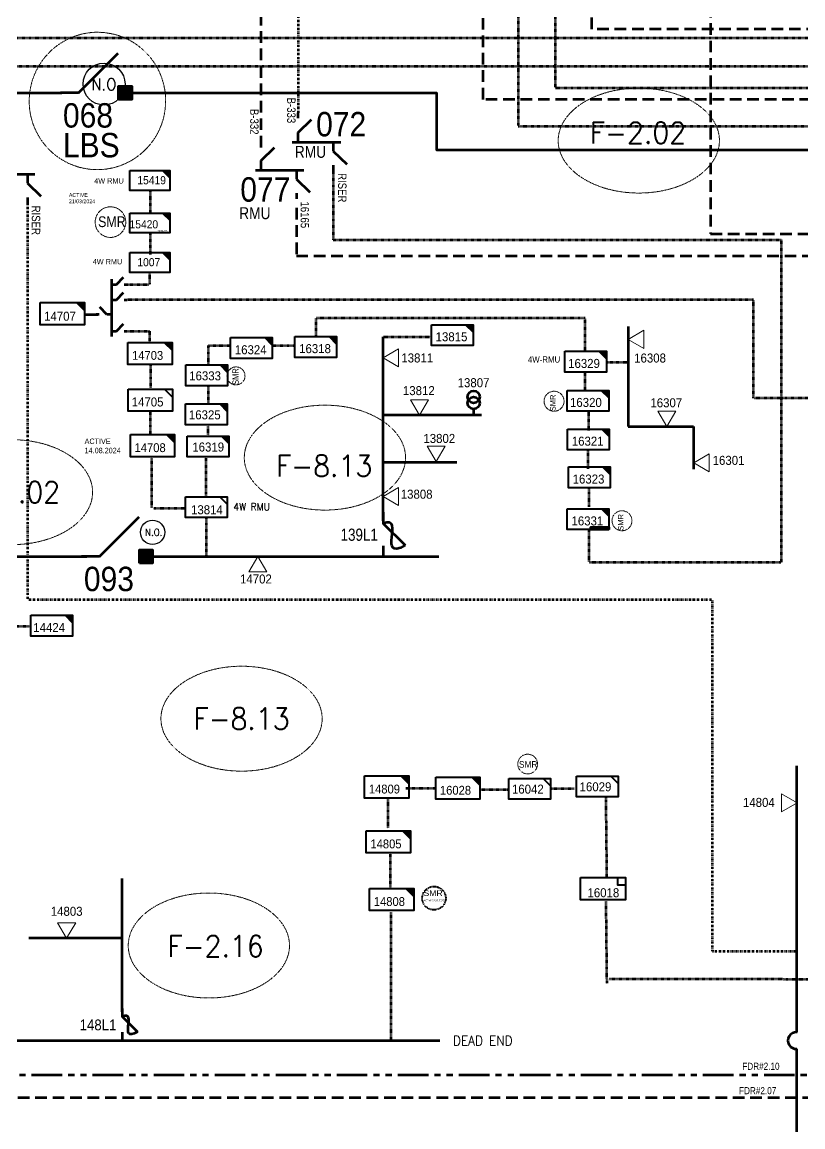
# Model space of a CAD drawing. Header units: metres. Extents: x 65984 to 144644, y -19036 to 23726.
# Drawn here: x 117259.3 to 117579.1, y 21508 to 21960.8 of the extents above; entities that cross this region are included whole.
import ezdxf
from ezdxf.enums import TextEntityAlignment as Align

# ---------------------------------------------------------------- set-up
doc = ezdxf.new("R2010")
doc.units = ezdxf.units.M
doc.header["$MEASUREMENT"] = 0
for name, pattern in [('( Phantom )', [2.5, 1.25, -0.25, 0.25, -0.25, 0.25, -0.25]), ('DGN Style 2', [0.023128, 0, -0.023128]), ('DGN Style 3', [0.013877, 0, -0.013877]), ('DGN Style 4', [1.6, 0.8, -0.4, 0, -0.4]), ('HIDDEN2', [2381.25, 1587.5, -793.75])]:
    doc.linetypes.add(name, pattern=pattern)
doc.layers.get('0').update_dxf_attribs({"color": 95, "lineweight": 40})
for name, color, linetype, lineweight in [('ABS', 7, 'Continuous', 40), ('ABS NUMBER', 112, 'Continuous', 30), ('CONTRACTOR NAME', 95, 'Continuous', 40), ('d_eos', 111, 'Continuous', 40), ('d_eos no', 121, 'Continuous', 40), ('d_fco', 5, 'Continuous', 40), ('d_fco text', 95, 'Continuous', 40), ('d_oh branch', 94, 'Continuous', 40), ('d_switch', 95, 'Continuous', 40), ('d_tf', 1, 'Continuous', 40), ('d_tf no', 6, 'Continuous', 40), ('d_tf_200', 1, 'Continuous', 40), ('d_ug cable', 95, 'Continuous', 40), ('d_ug main line', 95, 'Continuous', 40), ('d_unit sub', 7, 'Continuous', 40), ('fedr no', 95, 'Continuous', 40), ('Level 37', 7, 'Continuous', 0), ('O H MAIN FEEDER', 4, 'Continuous', 100), ('SW N O', 114, 'Continuous', 30)]:
    doc.layers.add(name, color=color, linetype=linetype, lineweight=lineweight)
doc.styles.add('NASKHF', font='naskhf.shx', dxfattribs={"height": 8})
doc.styles.get("Standard").update_dxf_attribs({"font": 'txt.shx'})
doc.styles.add('Style-Arial', font='arial.ttf')
doc.styles.add('Style-ENGINEERING', font='ENGINEERING.shx')
doc.styles.add('Style-msdefault', font='msdefault.shx')
doc.styles.add('Style-STANDARD', font='STANDARD.shx')

# ---------------------------------------------------------------- blocks, each defined once
blk = doc.blocks.new('TF3')
at = {"color": 0, "linetype": 'ByBlock', "lineweight": -2}
for p, q in [((11.3, 9), (18.3, 9)), ((18.3, 9), (18.3, 2))]:
    blk.add_line(p, q, dxfattribs=at)
at = {"color": 0, "linetype": 'ByBlock', "lineweight": -2, "flags": 128}
blk.add_lwpolyline([(18.3, 2), (11.3, 2), (11.3, 9)], dxfattribs=at)
at = {"color": 0, "linetype": 'ByBlock', "lineweight": -2}
blk.add_3dface([(-21.7, 9), (18.3, 9), (18.3, -11), (-21.7, -11)], dxfattribs=at)
blk = doc.blocks.new('ABS2_1_1')
at = {"color": 0, "linetype": 'ByBlock', "lineweight": -2, "ltscale": 500}
for q in [(-29900, 43500), (0, 0)]:
    blk.add_line((0, 13600), q, dxfattribs=at)
at = {"color": 0, "linetype": 'ByBlock', "lineweight": -2, "ltscale": 500, "flags": 128}
for points in [[(5000, 43600), (-5000, 43600), (-5000, 53600), (5000, 53600)], [(3791, 49653), (3791, 49653), (3791, 49653)]]:
    blk.add_lwpolyline(points, close=True, dxfattribs=at)
at = {"color": 0, "linetype": 'ByBlock', "lineweight": -2, "ltscale": 500}
for points in [[(5000, 43600), (-5000, 43600), (5000, 53600), (-5000, 53600)], [(3791, 49653), (3791, 49653), (3791, 49653)]]:
    blk.add_solid(points, dxfattribs=at)
blk = doc.blocks.new('TF_8')
at = {"color": 0, "linetype": 'ByBlock', "lineweight": -2}
blk.add_line((6.3, 4.95), (9.9, 1.35), dxfattribs=at)
blk.add_3dface([(-10.1, 4.95), (9.9, 4.95), (9.9, -5.05), (-10.1, -5.05)], dxfattribs=at)
blk = doc.blocks.new('TFU_4')
at = {"layer": 'd_tf_200', "color": 140, "linetype": 'Continuous', "lineweight": 53}
blk.add_line((0, 10), (0, 0), dxfattribs=at)
for centre in [(0, 30), (0, 20)]:
    blk.add_circle(centre, 10, dxfattribs=at)
blk = doc.blocks.new('exist.us-1000kva')
at = {"color": 0, "linetype": 'ByBlock', "lineweight": -2, "flags": 128}
blk.add_lwpolyline([(39.99, 12.92), (32.8, 20), (40, 20)], close=True, dxfattribs=at)
at = {"color": 0, "linetype": 'ByBlock', "lineweight": -2, "extrusion": (0, 0, -1)}
blk.add_solid([(-39.99, 12.92), (-32.8, 20), (-40, 20)], dxfattribs=at)
at = {"color": 0, "linetype": 'ByBlock', "lineweight": -2, "xscale": 2, "yscale": 2}
blk.add_blockref('TF_8', (20.2, 10.1), dxfattribs=at)
blk = doc.blocks.new('FUSE01')
at = {"color": 0, "linetype": 'ByBlock', "lineweight": -2}
blk.add_line((0, -17.15), (0, -22.55), dxfattribs=at)
at = {"color": 0, "linetype": 'ByBlock', "lineweight": -2, "flags": 128}
blk.add_lwpolyline([(0, 0.05), (0, -5.75), (-11.2, -16.95)], dxfattribs=at)
at = {"color": 0, "linetype": 'ByBlock', "lineweight": -2}
blk.add_open_spline([(-11.2, -16.95), (3.4, -25.35), (-11.6, -1.35), (0, -5.75)], degree=3, dxfattribs=at)
blk = doc.blocks.new('*U794')
at = {"layer": 'd_fco', "color": 234, "linetype": 'Continuous', "lineweight": 100}
blk.add_line((-4.6, 4.21), (-10.13, 4.21), dxfattribs=at)
at = {"layer": 'd_fco', "color": 234, "linetype": 'Continuous', "lineweight": 100, "flags": 128}
blk.add_lwpolyline([(13.02, 4.21), (7.07, 4.21), (-4.4, -7.26)], dxfattribs=at)
at = {"layer": 'd_fco', "color": 234, "linetype": 'Continuous', "lineweight": 100}
blk.add_open_spline([(-4.4, -7.26), (-13, 7.69), (11.58, -7.67), (7.07, 4.21)], degree=3, dxfattribs=at)
blk = doc.blocks.new('*U892')
at = {"layer": 'SW N O', "color": 3}
blk.add_circle((0, 0.01), 16.84, dxfattribs=at)
at = {"layer": 'SW N O', "color": 3, "style": 'Style-STANDARD'}
blk.add_text('N.O.', height=9.6, dxfattribs=at).set_placement((1.68, -0.17), align=Align.MIDDLE_CENTER)
blk = doc.blocks.new('TRA1_242')
at = {"layer": 'd_tf', "color": 1, "linetype": 'Continuous', "lineweight": 0, "ltscale": 0.000283381, "flags": 128}
blk.add_lwpolyline([(10, -17), (0, 0), (-10, -17)], close=True, dxfattribs=at)
blk = doc.blocks.new('TRA1_241')
at = {"layer": 'd_tf', "color": 1, "linetype": 'Continuous', "lineweight": 0, "ltscale": 0.000283381, "xscale": 1.000046566207834, "yscale": 1.000046566207834, "zscale": 1.000046566207834, "rotation": 180}
blk.add_blockref('TRA1_242', (0, 0), dxfattribs=at)
blk = doc.blocks.new('TRA1_356')
at = {"layer": 'd_tf', "color": 140, "linetype": 'Continuous', "lineweight": 0, "ltscale": 0.000283496, "flags": 128}
blk.add_lwpolyline([(10, -17), (0, 0), (-10, -17)], close=True, dxfattribs=at)
blk = doc.blocks.new('TRA1_355')
at = {"layer": 'd_tf', "color": 140, "linetype": 'Continuous', "lineweight": 0, "ltscale": 0.000283496, "xscale": 1.000046566207833, "yscale": 1.000046566207833, "zscale": 1.000046566207833, "rotation": 180}
blk.add_blockref('TRA1_356', (0, 0), dxfattribs=at)
blk = doc.blocks.new('TRA1_238')
at = {"layer": 'd_tf', "color": 140, "linetype": 'Continuous', "lineweight": 0, "ltscale": 0.000283381, "flags": 128}
blk.add_lwpolyline([(10, -17), (0, 0), (-10, -17)], close=True, dxfattribs=at)
blk = doc.blocks.new('TRA1_237')
at = {"layer": 'd_tf', "color": 140, "linetype": 'Continuous', "lineweight": 0, "ltscale": 0.000283381, "xscale": 1.000046566207834, "yscale": 1.000046566207834, "zscale": 1.000046566207834, "rotation": 180}
blk.add_blockref('TRA1_238', (0, 0), dxfattribs=at)
blk = doc.blocks.new('TRA1_366')
at = {"layer": 'd_tf', "color": 234, "linetype": 'Continuous', "lineweight": 0, "ltscale": 0.00025881, "flags": 128}
blk.add_lwpolyline([(10.1, -17), (0.1, 0), (-9.9, -17)], close=True, dxfattribs=at)
blk = doc.blocks.new('TRA1_365')
at = {"layer": 'd_tf', "color": 234, "linetype": 'Continuous', "lineweight": 0, "ltscale": 0.00025881, "xscale": 1.000046566207833, "yscale": 1.000046566207833, "zscale": 1.000046566207833, "rotation": 180}
blk.add_blockref('TRA1_366', (0, 0), dxfattribs=at)
blk = doc.blocks.new('TRA1_5')
at = {"layer": 'd_tf', "color": 140, "linetype": 'Continuous', "lineweight": 0, "ltscale": 0.000215867, "flags": 128}
blk.add_lwpolyline([(10.1, -17), (0.1, 0), (-9.9, -17)], close=True, dxfattribs=at)
blk = doc.blocks.new('TRA1_4')
at = {"layer": 'd_tf', "color": 140, "linetype": 'Continuous', "lineweight": 0, "ltscale": 0.000215867, "xscale": 1.000046566207833, "yscale": 1.000046566207833, "zscale": 1.000046566207833, "rotation": 180}
blk.add_blockref('TRA1_5', (0, 0), dxfattribs=at)
blk = doc.blocks.new('*U3426')
at = {"layer": 'd_unit sub', "color": 234, "linetype": 'Continuous', "lineweight": 40, "flags": 128}
blk.add_lwpolyline([(8.54, 4.27), (8.54, 1.2), (5.47, 4.27)], close=True, dxfattribs=at)
at = {"layer": 'd_unit sub', "color": 234, "linetype": 'Continuous', "lineweight": 40, "xscale": 0.8535245333131425, "yscale": 0.8535245333131425, "zscale": 0.4267622666565712, "rotation": 359.9999999999999}
blk.add_blockref('TF_8', (0.09, 0.05), dxfattribs=at)
blk = doc.blocks.new('*U3427')
at = {"layer": 'd_tf no', "color": 2, "linetype": 'Continuous', "lineweight": 40, "flags": 128}
blk.add_lwpolyline([(8.54, 4.27), (8.54, 1.2), (5.47, 4.27)], close=True, dxfattribs=at)
at = {"layer": 'd_tf no', "color": 2, "linetype": 'Continuous', "lineweight": 40, "xscale": 0.8535245333131425, "yscale": 0.8535245333131425, "zscale": 0.4267622666565712, "rotation": 359.9999999999999}
blk.add_blockref('TF_8', (0.09, 0.05), dxfattribs=at)
blk = doc.blocks.new('*U3832')
at = {"color": 2, "linetype": 'DGN Style 3'}
blk.add_circle((0, 0), 40.1, dxfattribs=at)
at = {"color": 1, "style": 'Style-ENGINEERING', "width": 1.09375}
blk.add_text('SMR', height=20.04, dxfattribs=at).set_placement((29.5, 7.3), align=Align.RIGHT)
at = {"color": 7, "true_color": 0xffffff, "insert": (-35.1, -5.1), "char_height": 5.833, "width": 324.554, "attachment_point": 1}
blk.add_mtext('\\fCalibri|b0|i0|c178178|p39;ACTIVE 27.09.2023\\P', dxfattribs=at)

msp = doc.modelspace()

# ---------------------------------------------------------------- linework, layer by layer
at = {"layer": 'CONTRACTOR NAME', "color": 140, "lineweight": 211, "ltscale": 0.498271, "flags": 128}
for points in [[(117497.63, 21752.81), (117492.21, 21752.81), (117492.21, 21753.8), (117497.63, 21753.8)], [(117499.63, 21752.81), (117497.63, 21752.81), (117497.63, 21753.8), (117499.63, 21753.8)]]:
    msp.add_lwpolyline(points, close=True, dxfattribs=at)
at = {"layer": 'd_eos', "color": 7, "linetype": 'Continuous', "lineweight": 211, "ltscale": 0.542324}
for p, q in [((117372.34, 21921.42), (117372.34, 21923.64)), ((117372.34, 21915.58), (117377.83, 21920.91)), ((117372.34, 21911.93), (117372.34, 21915.58)), ((117357.2, 21909.92), (117357.2, 21912.14)), ((117357.2, 21904.08), (117362.69, 21909.41)), ((117369.94, 21911.64), (117389.78, 21911.64)), ((117386.74, 21911.64), (117386.74, 21908)), ((117386.74, 21908), (117392.24, 21902.67)), ((117357.2, 21900.43), (117357.2, 21904.08)), ((117354.8, 21900.14), (117374.64, 21900.14)), ((117371.6, 21900.14), (117371.6, 21896.5)), ((117386.74, 21902.16), (117386.74, 21899.94)), ((117371.61, 21896.5), (117377.1, 21891.17)), ((117371.6, 21890.66), (117371.6, 21888.44))]:
    msp.add_line(p, q, dxfattribs=at)
at = {"layer": 'd_eos', "color": 1, "linetype": 'Continuous', "lineweight": 211, "ltscale": 0.542324}
for p, q in [((117244.68, 21898.44), (117264.52, 21898.44)), ((117261.49, 21898.44), (117261.49, 21894.79)), ((117261.49, 21894.79), (117266.98, 21889.46)), ((117261.49, 21888.95), (117261.49, 21886.74))]:
    msp.add_line(p, q, dxfattribs=at)
at = {"layer": 'd_eos', "color": 7, "linetype": 'Continuous', "lineweight": 211, "ltscale": 0.240775}
for p, q in [((117295.92, 21855.48), (117295.92, 21832.03)), ((117295.92, 21853.35), (117297.9, 21853.35)), ((117297.9, 21853.35), (117300.8, 21856.34)), ((117301.08, 21853.35), (117302.28, 21853.35)), ((117297.9, 21846.97), (117300.8, 21849.96)), ((117295.92, 21846.97), (117297.9, 21846.97)), ((117301.08, 21846.97), (117302.28, 21846.97)), ((117290.81, 21841), (117289.6, 21841)), ((117293.98, 21841), (117291.08, 21843.99)), ((117295.96, 21841), (117293.98, 21841)), ((117297.9, 21834.16), (117300.8, 21837.15)), ((117295.92, 21834.16), (117297.9, 21834.16)), ((117301.08, 21834.16), (117302.28, 21834.16))]:
    msp.add_line(p, q, dxfattribs=at)
at = {"layer": 'd_oh branch', "color": 140, "linetype": 'Continuous', "lineweight": 100}
for p, q in [((117284.78, 21841), (117290.25, 21841)), ((117507.56, 21836.11), (117507.56, 21795.08)), ((117407.16, 21756.38), (117407.16, 21831.9)), ((117406.93, 21799.87), (117447.42, 21799.87)), ((117507.56, 21795.08), (117534.23, 21795.08)), ((117534.23, 21795.08), (117534.23, 21777.63)), ((117407.16, 21780.44), (117437.3, 21780.44))]:
    msp.add_line(p, q, dxfattribs=at)
at = {"layer": 'd_oh branch', "color": 234, "linetype": 'Continuous', "lineweight": 100}
for p, q in [((117300.21, 21555.12), (117300.21, 21609.79)), ((117300.21, 21585.32), (117262.03, 21585.32))]:
    msp.add_line(p, q, dxfattribs=at)
at = {"layer": 'd_ug cable', "color": 140, "linetype": 'DGN Style 3', "lineweight": 100}
for p, q in [((117558.8, 21846.97), (117302.07, 21846.97)), ((117558.8, 21806.74), (117558.8, 21846.97)), ((117489.85, 21839.46), (117379.66, 21839.46)), ((117379.66, 21832.02), (117379.66, 21839.46)), ((117335.58, 21820.79), (117335.58, 21828.23)), ((117335.58, 21804.34), (117335.58, 21811.78)), ((117640.84, 21806.74), (117558.8, 21806.74)), ((117335.41, 21791.29), (117335.41, 21795.8)), ((117334.74, 21741.84), (117334.74, 21757.75))]:
    msp.add_line(p, q, dxfattribs=at)
at = {"layer": 'd_ug cable', "color": 5, "linetype": 'DGN Style 3', "lineweight": 100}
msp.add_line((117242.42, 21713.21), (117262.87, 21713.21), dxfattribs=at)
at = {"layer": 'd_ug cable', "color": 234, "linetype": 'DGN Style 3', "lineweight": 100}
for p, q in [((117416.5, 21646.86), (117428.44, 21646.86)), ((117446.57, 21646.26), (117458.51, 21646.26)), ((117409.11, 21642.31), (117409.11, 21630.37)), ((117498.32, 21643.27), (117498.69, 21610.27)), ((117410.06, 21620.2), (117410.06, 21605.86)), ((117410.06, 21620.2), (117410.06, 21605.86)), ((117498.35, 21600.42), (117498.72, 21566.77))]:
    msp.add_line(p, q, dxfattribs=at)
at = {"layer": 'd_ug cable', "color": 94, "linetype": 'DGN Style 2', "lineweight": 100, "flags": 128}
msp.add_lwpolyline([(117094.49, 22106.67), (117094.49, 21954.39), (118281.69, 21954.39), (118281.69, 21954.39), (118344.98, 21954.39), (118344.98, 21528.61), (118766.99, 21528.61), (118766.99, 21621.76)], dxfattribs=at)
at = {"layer": 'd_ug cable', "color": 5, "linetype": 'DGN Style 3', "lineweight": 100, "flags": 128}
msp.add_lwpolyline([(117170.21, 22106.68), (117170.21, 21942.72), (118572.55, 21942.72), (118572.55, 21942.72), (118572.55, 21942.72), (118572.55, 21923.7)], dxfattribs=at)
at = {"layer": 'd_ug cable', "color": 5, "linetype": 'HIDDEN2', "lineweight": 158, "ltscale": 0.003}
for points in [[(117357.2, 21909.48), (117357.2, 22106.23)], [(117371.6, 21884.73), (117371.6, 21865.06), (117662.87, 21865.06), (117662.87, 21760.26), (118033.57, 21760.26), (118033.57, 21654.87), (118076.16, 21654.87)]]:
    msp.add_lwpolyline(points, dxfattribs=at)
at = {"layer": 'd_ug cable', "color": 1, "linetype": 'HIDDEN2', "lineweight": 158, "ltscale": 0.003}
msp.add_lwpolyline([(117532.12, 22060.38), (117541.23, 22060.38), (117541.23, 21874.12), (117698.84, 21874.12), (117698.84, 21789.76), (118290.64, 21789.76), (118290.64, 21535.63), (118432.79, 21535.63), (118432.79, 21559.29)], dxfattribs=at)
at = {"layer": 'd_ug cable', "color": 3, "linetype": 'HIDDEN2', "lineweight": 158, "ltscale": 0.003}
msp.add_lwpolyline([(118627.83, 21173.97), (118627.83, 21152.1), (118328.26, 21152.1), (118328.26, 21958), (117492.57, 21958), (117492.57, 22032.51)], dxfattribs=at)
at = {"layer": 'd_ug cable', "color": 234, "linetype": 'DGN Style 3', "lineweight": 100, "flags": 128}
for points in [[(117477.57, 22008.87), (117477.57, 21933.92), (118338.51, 21933.92), (118338.51, 21311.27), (118522.28, 21311.27), (118522.28, 21296.86)], [(117485.36, 21646.58), (117475.77, 21646.58)], [(117410.25, 21596.07), (117410.25, 21543.39)], [(117499.55, 21568.75), (117731.14, 21568.37), (117731.14, 21568.37)]]:
    msp.add_lwpolyline(points, dxfattribs=at)
at = {"layer": 'd_ug cable', "color": 1, "linetype": 'DGN Style 3', "lineweight": 100, "flags": 128}
msp.add_lwpolyline([(117462.43, 21987.95), (117462.43, 21918.22), (117690.03, 21918.22), (117690.03, 21776.92), (118320.53, 21776.92), (118320.53, 21338.41), (118249.74, 21338.41)], dxfattribs=at)
at = {"layer": 'd_ug cable', "color": 7, "linetype": 'HIDDEN2', "lineweight": 158, "ltscale": 0.003}
msp.add_lwpolyline([(118436.3, 21101.46), (118436.3, 21140.63), (118332.59, 21140.63), (118332.59, 21929.17), (117448.06, 21929.17), (117448.06, 21977.78)], dxfattribs=at)
at = {"layer": 'd_ug cable', "color": 7, "linetype": 'DGN Style 2', "lineweight": 100, "flags": 128}
for points in [[(117386.74, 21899.94), (117386.74, 21899.94)], [(117371.6, 21888.44), (117371.6, 21888.44)]]:
    msp.add_lwpolyline(points, close=True, dxfattribs=at)
at = {"layer": 'd_ug cable', "color": 140, "linetype": 'DGN Style 3', "lineweight": 100, "flags": 128}
for points in [[(117386.74, 21899.94), (117386.74, 21871.66), (117570.18, 21871.66), (117570.18, 21739.3), (117491.6, 21739.3), (117491.6, 21752.81)], [(117311.73, 21891.69), (117311.73, 21882.93)], [(117311.73, 21874.34), (117311.73, 21865.57)], [(117311.48, 21857.91), (117311.48, 21853.35)], [(117302.25, 21853.35), (117311.48, 21853.35)], [(117489.87, 21825.9), (117489.85, 21839.46)], [(117302.12, 21834.16), (117311.48, 21834.16)], [(117311.48, 21834.16), (117311.48, 21829.23)], [(117407.16, 21831.9), (117426.88, 21831.9), (117426.88, 21831.9)], [(117335.58, 21828.23), (117344.57, 21828.23)], [(117362.09, 21828.23), (117371.08, 21828.23)], [(117311.79, 21820.58), (117311.79, 21810.84)], [(117489.87, 21809.58), (117489.87, 21817.35)], [(117507.56, 21821.38), (117498.57, 21821.38)], [(117311.65, 21801.37), (117311.65, 21791.63)], [(117311.65, 21801.37), (117311.65, 21791.63)], [(117491.39, 21793.46), (117491.39, 21801.23)], [(117491.09, 21777.79), (117491.09, 21785.56)], [(117312.39, 21761.78), (117312.39, 21782.94)], [(117334.48, 21782.71), (117334.48, 21766.72)], [(117491.6, 21762.21), (117491.6, 21769.98)], [(117325.71, 21761.54), (117313.03, 21761.54)]]:
    msp.add_lwpolyline(points, dxfattribs=at)
at = {"layer": 'd_ug cable', "color": 1, "linetype": 'DGN Style 2', "lineweight": 100, "flags": 128}
msp.add_lwpolyline([(117261.49, 21886.74), (117261.49, 21886.74)], close=True, dxfattribs=at)
at = {"layer": 'd_ug cable', "color": 9, "linetype": 'HIDDEN2', "lineweight": 158, "ltscale": 0.003}
msp.add_lwpolyline([(118110.74, 21741.67), (118110.74, 21750.34), (117598.02, 21750.34), (117598.02, 21519.97), (117028.33, 21519.97), (117028.33, 21463.98), (115614.73, 21463.98)], dxfattribs=at)
at = {"layer": 'd_ug cable', "color": 2, "linetype": 'DGN Style 3', "lineweight": 13}
for centre, radius in [((117295.45, 21878.85), 6.27), ((117346.87, 21815.82), 3.69), ((117477.15, 21805.44), 4.1), ((117504.98, 21756.46), 4.1), ((117466.35, 21656.73), 4.04)]:
    msp.add_circle(centre, radius, dxfattribs=at)
at = {"layer": 'd_ug main line', "color": 40, "linetype": '( Phantom )', "lineweight": 158, "ltscale": 10, "flags": 128}
msp.add_lwpolyline([(118401.85, 21803.02), (118393.08, 21803.02), (118393.08, 21755.86), (117588.47, 21755.86), (117588.47, 21529.21), (117018.53, 21529.21)], dxfattribs=at)
at = {"layer": 'fedr no', "color": 82, "linetype": 'DGN Style 3', "lineweight": 13, "true_color": 0x1dc70e}
for centre, major_axis, ratio in [((117290.11, 21928.51), (4.42, 27.81), 0.992095), ((117511.87, 21912.27), (33.02, 0), 0.651175), ((117383.29, 21782.33), (33.02, 0), 0.651175), ((117255.11, 21768.17), (33.02, 0), 0.651175), ((117349.14, 21675.33), (33.02, 0), 0.651175), ((117335.76, 21582.36), (33.02, 0), 0.651175)]:
    msp.add_ellipse(centre, major_axis=major_axis, ratio=ratio, dxfattribs=at)
at = {"layer": 'O H MAIN FEEDER', "color": 140, "linetype": 'DGN Style 4', "lineweight": 211}
msp.add_line((117372.34, 22106.24), (117372.34, 21923.64), dxfattribs=at)
at = {"layer": 'O H MAIN FEEDER', "color": 1, "lineweight": 211, "ltscale": 30}
for p, q in [((116813.95, 21931.84), (117275.47, 21931.84)), ((117576.59, 21546.82), (117576.59, 21655.96)), ((117576.59, 21468.39), (117576.59, 21539.97))]:
    msp.add_line(p, q, dxfattribs=at)
at = {"layer": 'O H MAIN FEEDER', "color": 5, "lineweight": 211, "ltscale": 30}
msp.add_line((117108.16, 21741.84), (117285.76, 21741.84), dxfattribs=at)
at = {"layer": 'O H MAIN FEEDER', "color": 140, "lineweight": 211, "ltscale": 30}
msp.add_line((117309.11, 21741.84), (117429.93, 21741.84), dxfattribs=at)
at = {"layer": 'O H MAIN FEEDER', "color": 1, "lineweight": 211, "ltscale": 30, "flags": 128}
msp.add_lwpolyline([(117304.14, 21931.84), (117428.97, 21931.84), (117428.97, 21908.49), (118011.49, 21908.49)], dxfattribs=at)
at = {"layer": 'O H MAIN FEEDER', "color": 1, "linetype": 'DGN Style 4', "lineweight": 211, "flags": 128}
msp.add_lwpolyline([(117261.49, 21886.74), (117261.49, 21724.11), (117541.86, 21724.11), (117541.86, 21580.04), (117576.59, 21580.04)], dxfattribs=at)
at = {"layer": 'O H MAIN FEEDER', "color": 234, "lineweight": 211, "ltscale": 30, "flags": 128}
msp.add_lwpolyline([(117010.57, 21639.35), (117010.57, 21543.39), (117430.37, 21543.39)], dxfattribs=at)
at = {"layer": 'O H MAIN FEEDER', "color": 1, "lineweight": 211, "ltscale": 0.488306}
msp.add_arc((117576.4, 21543.39), 3.43, 86.9266, 273.0734, dxfattribs=at)

# ---------------------------------------------------------------- block references
at = {"color": 1, "xscale": 0.12, "yscale": 0.12, "zscale": 0.12}
msp.add_blockref('*U3832', (117427.97, 21601.75), dxfattribs=at)
at = {"layer": 'ABS', "color": 2, "linetype": 'Continuous', "lineweight": 211, "ltscale": 0.812883, "xscale": 0.0005446322480400587, "yscale": 0.0005446322480400587, "zscale": 0.000360672857092237, "rotation": 269.9999999999997}
msp.add_blockref('ABS2_1_1', (117274.95, 21931.84), dxfattribs=at)
at = {"layer": 'ABS', "color": 7, "linetype": 'Continuous', "lineweight": 211, "ltscale": 0.812883, "xscale": 0.0005446322480400587, "yscale": 0.0005446322480400587, "zscale": 0.000360672857092237, "rotation": 269.9999999999997}
msp.add_blockref('ABS2_1_1', (117283.53, 21741.84), dxfattribs=at)
at = {"layer": 'd_fco', "color": 140, "linetype": 'Continuous', "lineweight": 100, "xscale": 0.8, "yscale": -0.8000000000000002, "zscale": 0.1205302691593963, "rotation": 180.0000849144932}
msp.add_blockref('FUSE01', (117407.16, 21759.94), dxfattribs=at)
at = {"layer": 'd_fco', "color": 234, "linetype": 'Continuous', "lineweight": 100, "xscale": 0.5489900238326315, "yscale": 0.5489900238326315, "zscale": 0.5489900238326315, "rotation": 90.00000000060014}
msp.add_blockref('*U794', (117302.53, 21549.43), dxfattribs=at)
at = {"layer": 'd_tf', "color": 140, "linetype": 'Continuous', "lineweight": 0, "ltscale": 0.000283496, "xscale": 0.37, "yscale": 0.37, "zscale": 0.37}
for p, rotation in [((117507.57, 21830.8), 269.9999999999999), ((117534.37, 21780.14), 269.9999999999999), ((117355.78, 21741.82), 180.0000000000001)]:
    msp.add_blockref('TRA1_355', p, dxfattribs=dict(at, rotation=rotation))
at = {"layer": 'd_tf', "color": 140, "linetype": 'Continuous', "lineweight": 0, "ltscale": 0.000215867, "xscale": 0.37, "yscale": 0.37, "zscale": 0.37, "rotation": 270}
for p in [(117407.14, 21823.18), (117407.16, 21766.4)]:
    msp.add_blockref('TRA1_4', p, dxfattribs=at)
at = {"layer": 'd_tf', "color": 140, "linetype": 'Continuous', "lineweight": 0, "ltscale": 0.000215867, "xscale": 0.37, "yscale": 0.37, "zscale": 0.37}
for p in [(117422.11, 21799.7), (117428.87, 21780.75)]:
    msp.add_blockref('TRA1_4', p, dxfattribs=at)
at = {"layer": 'd_tf', "color": 140, "linetype": 'Continuous', "lineweight": 0, "ltscale": 0.000283381, "xscale": 0.37, "yscale": 0.37, "zscale": 0.37, "rotation": 359.9999999999999}
msp.add_blockref('TRA1_237', (117523.37, 21795.07), dxfattribs=at)
at = {"layer": 'd_tf', "color": 1, "linetype": 'Continuous', "lineweight": 0, "ltscale": 0.000283381, "xscale": 0.37, "yscale": 0.37, "zscale": 0.37, "rotation": 89.99999999999997}
msp.add_blockref('TRA1_241', (117576.67, 21640.84), dxfattribs=at)
at = {"layer": 'd_tf', "color": 234, "linetype": 'Continuous', "lineweight": 0, "ltscale": 0.00025881, "xscale": 0.37, "yscale": 0.37, "zscale": 0.37, "rotation": 359.9999999999999}
msp.add_blockref('TRA1_365', (117277.54, 21585.36), dxfattribs=at)
at = {"layer": 'd_tf no', "color": 2, "linetype": 'Continuous', "lineweight": 40}
msp.add_blockref('*U3427', (117467.22, 21646.57), dxfattribs=at)
at = {"layer": 'd_tf_200', "color": 140, "linetype": 'Continuous', "lineweight": 53, "xscale": 0.25, "yscale": 0.25, "zscale": 0.25, "rotation": 359.9999999999998}
msp.add_blockref('TFU_4', (117444.22, 21799.71), dxfattribs=at)
at = {"layer": 'd_unit sub', "color": 140, "linetype": 'Continuous', "lineweight": 40, "rotation": 359.9999999999999}
for name, p, xscale, yscale, zscale in [('exist.us-1000kva', (117303.41, 21891.79), 0.4077378146106693, 0.4077378146106693, 0.3840860399909141), ('exist.us-1000kva', (117303.41, 21858.18), 0.4077378146106693, 0.4077378146106693, 0.3840860399909141), ('exist.us-1000kva', (117266.66, 21836.78), 0.453042016234077, 0.453042016234077, 0.4267622666565712), ('exist.us-1000kva', (117302.57, 21820.52), 0.453042016234077, 0.453042016234077, 0.4267622666565712), ('TF_8', (117311.82, 21805.95), 0.9065319746054787, 0.9065319746054787, 0.4267622666565712)]:
    msp.add_blockref(name, p, dxfattribs=dict(at, xscale=xscale, yscale=yscale, zscale=zscale))
at = {"layer": 'd_unit sub', "color": 2, "linetype": 'Continuous', "lineweight": 40, "rotation": 359.9999999999999}
for p, xscale, yscale, zscale in [((117303.41, 21874.43), 0.4077378146106693, 0.4077378146106693, 0.3840860399909141), ((117303.6, 21782.71), 0.453042016234077, 0.453042016234077, 0.4267622666565712)]:
    msp.add_blockref('exist.us-1000kva', p, dxfattribs=dict(at, xscale=xscale, yscale=yscale, zscale=zscale))
at = {"layer": 'd_unit sub', "color": 140, "linetype": 'Continuous', "lineweight": 40, "xscale": 0.4267622666565712, "yscale": 0.4267622666565712, "zscale": 0.4267622666565712}
for p in [(117426.91, 21828.28), (117344.65, 21822.97), (117371, 21823.42), (117326.25, 21795.8), (117326.93, 21782.6), (117482.68, 21785.49), (117483.02, 21769.96)]:
    msp.add_blockref('exist.us-1000kva', p, dxfattribs=at)
at = {"layer": 'd_unit sub', "color": 7, "linetype": 'Continuous', "lineweight": 40, "xscale": 0.4267622666565712, "yscale": 0.4267622666565712, "zscale": 0.4267622666565712}
msp.add_blockref('exist.us-1000kva', (117481.5, 21817.37), dxfattribs=at)
at = {"layer": 'd_unit sub', "color": 2, "linetype": 'Continuous', "lineweight": 40, "xscale": 0.4267622666565712, "yscale": 0.4267622666565712, "zscale": 0.4267622666565712}
for p in [(117326.38, 21811.78), (117482.5, 21801.34), (117482.56, 21752.81)]:
    msp.add_blockref('exist.us-1000kva', p, dxfattribs=at)
at = {"layer": 'd_unit sub', "color": 7, "linetype": 'Continuous', "lineweight": 40, "xscale": 0.8535245333131425, "yscale": 0.8535245333131425, "zscale": 0.4267622666565712, "rotation": 359.9999999999999}
msp.add_blockref('TF_8', (117334.83, 21762.06), dxfattribs=at)
at = {"layer": 'd_unit sub', "color": 5, "linetype": 'Continuous', "lineweight": 40, "xscale": 0.4267622666565712, "yscale": 0.4267622666565712, "zscale": 0.4267622666565712, "rotation": 359.9999999999999}
msp.add_blockref('exist.us-1000kva', (117262.87, 21709.21), dxfattribs=at)
at = {"layer": 'd_unit sub', "color": 234, "linetype": 'Continuous', "lineweight": 40, "rotation": 359.9999999999999}
for name, p, xscale, yscale, zscale in [('exist.us-1000kva', (117399.56, 21642.79), 0.453042016234077, 0.453042016234077, 0.4267622666565712), ('exist.us-1000kva', (117428.68, 21642.29), 0.453042016234077, 0.453042016234077, 0.4267622666565712), ('exist.us-1000kva', (117400.2, 21620.3), 0.453042016234077, 0.453042016234077, 0.4267622666565712), ('TF3', (117498.03, 21606.12), 0.4618169476103043, 0.4618169476103043, 0.1300771388769227), ('exist.us-1000kva', (117401.6, 21596.68), 0.453042016234077, 0.453042016234077, 0.4267622666565712)]:
    msp.add_blockref(name, p, dxfattribs=dict(at, xscale=xscale, yscale=yscale, zscale=zscale))
at = {"layer": 'd_unit sub', "color": 234, "linetype": 'Continuous', "lineweight": 40}
msp.add_blockref('*U3426', (117494.93, 21647.53), dxfattribs=at)
at = {"layer": 'SW N O', "color": 3}
for p, xscale, yscale, zscale in [((117292.82, 21935.42), 0.5106155950417123, 0.5106155950417123, 0.5106155950417123), ((117312.69, 21751.72), 0.2950694635422144, 0.2950694635422144, 0.2950694635422144)]:
    msp.add_blockref('*U892', p, dxfattribs=dict(at, xscale=xscale, yscale=yscale, zscale=zscale))

# ---------------------------------------------------------------- texts
at = {"layer": 'ABS NUMBER', "color": 2, "lineweight": 140, "style": 'Style-Arial', "width": 0.88}
for s, p in [('068', (117275.99, 21927.6)), ('LBS', (117275.99, 21915.4))]:
    msp.add_text(s, height=10, dxfattribs=at).set_placement(p, align=Align.TOP_LEFT)
at = {"layer": 'ABS NUMBER', "color": 7, "lineweight": 140, "style": 'Style-Arial', "width": 0.88}
msp.add_text('093', height=10, dxfattribs=at).set_placement((117284.57, 21737.6), align=Align.TOP_LEFT)
at = {"layer": 'CONTRACTOR NAME', "color": 140, "lineweight": 211, "style": 'Style-msdefault', "width": 0.945946}
for s, height, p in [('2016.12.25', 0.683, (117492.44, 21753.66)), ('FSC', 0.572, (117497.97, 21753.6))]:
    msp.add_text(s, height=height, dxfattribs=at).set_placement(p, align=Align.TOP_LEFT)
at = {"layer": 'd_eos no', "color": 7, "linetype": 'Continuous', "lineweight": 140, "style": 'Style-Arial', "width": 0.88}
for s, p in [('072', (117379.69, 21914)), ('077', (117348.63, 21887.23))]:
    msp.add_text(s, height=10, dxfattribs=at).set_placement(p)
at = {"layer": 'd_fco text', "color": 140, "linetype": 'Continuous', "lineweight": 80, "style": 'Style-msdefault', "width": 0.82}
msp.add_text('139L1', height=5, rotation=0.0338, dxfattribs=at).set_placement((117389.72, 21753.23), align=Align.TOP_LEFT)
at = {"layer": 'd_fco text', "color": 234, "linetype": 'Continuous', "lineweight": 80, "insert": (117297.91, 21547.54), "char_height": 4.4305, "attachment_point": 9, "style": 'NASKHF'}
msp.add_mtext('\\Fmsdefault;\\H1x;\\W0.916667;148L1', dxfattribs=at)
at = {"layer": 'd_switch', "color": 1, "linetype": 'Continuous', "lineweight": 30, "ltscale": 0.9, "style": 'Style-ENGINEERING', "width": 0.857143}
msp.add_text('SMR', height=4.416, rotation=0.0026, dxfattribs=at).set_placement((117290.4, 21881.23), align=Align.TOP_LEFT)
at = {"layer": 'd_switch', "color": 7, "linetype": 'Continuous', "lineweight": 13, "style": 'Style-msdefault', "width": 0.857143}
for s, p in [('FDR#2.10', (117554.27, 21534.32)), ('FDR#2.07', (117552.93, 21524.32))]:
    msp.add_text(s, height=2.92, dxfattribs=at).set_placement(p, align=Align.TOP_LEFT)
at = {"layer": 'd_tf no', "color": 140, "linetype": 'Continuous', "lineweight": 40, "style": 'Style-msdefault', "width": 0.945946}
for s, height, p in [('4W RMU', 2.17, (117288.8, 21896.84)), ('15419', 3.33, (117306.47, 21897.7)), ('4W RMU', 2.17, (117288.18, 21863.73)), ('1007', 3.33, (117306.47, 21864.09)), ('14707', 3.7, (117268.27, 21842.14)), ('13815', 3.7, (117428.64, 21833.71)), ('16324', 3.7, (117346.39, 21828.39)), ('16318', 3.7, (117372.74, 21828.85)), ('14703', 3.626, (117304.29, 21826.04)), ('13811', 3.7, (117414.6, 21825.03)), ('16308', 3.7, (117509.97, 21825)), ('13807', 3.7, (117437.66, 21814.89)), ('13812', 3.7, (117415.25, 21811.64)), ('14705', 3.7, (117304.15, 21806.99)), ('16307', 3.7, (117516.62, 21806.65)), ('16325', 3.7, (117327.58, 21801.72)), ('13802', 3.7, (117423.63, 21792.04)), ('16321', 3.7, (117484.42, 21790.92)), ('16319', 3.7, (117328.98, 21788.52)), ('16301', 3.7, (117542.11, 21783.06)), ('16323', 3.7, (117484.76, 21775.39)), ('13808', 3.7, (117414.36, 21769.19)), ('14702', 3.7, (117348.52, 21734.44))]:
    msp.add_text(s, height=height, dxfattribs=at).set_placement(p, align=Align.TOP_LEFT)
at = {"layer": 'd_tf no', "color": 121, "linetype": 'Continuous', "lineweight": 40, "style": 'Style-msdefault', "width": 0.945946}
msp.add_text('15420', height=3.33, dxfattribs=at).set_placement((117303.26, 21879.62), align=Align.TOP_LEFT)
at = {"layer": 'd_tf no', "color": 7, "linetype": 'Continuous', "lineweight": 40, "style": 'Style-msdefault', "width": 0.945946}
for s, height, p in [('1000KVA', 0.761, (117314.35, 21875.59)), ('4W-RMU', 2.539, (117466.46, 21823.82)), ('16329', 3.7, (117482.92, 21822.78)), ('13814', 3.7, (117328.46, 21762.81))]:
    msp.add_text(s, height=height, dxfattribs=at).set_placement(p, align=Align.TOP_LEFT)
at = {"layer": 'd_tf no', "color": 2, "linetype": 'Continuous', "lineweight": 40, "style": 'Style-msdefault', "width": 0.945946}
for s, height, p in [('16333', 3.7, (117327.71, 21817.7)), ('16320', 3.7, (117483.68, 21806.8)), ('14708', 3.626, (117305.32, 21788.22)), ('16331', 3.7, (117484.3, 21758.24)), ('16042', 3.7, (117459.91, 21648.31))]:
    msp.add_text(s, height=height, dxfattribs=at).set_placement(p, align=Align.TOP_LEFT)
at = {"layer": 'd_tf no', "color": 5, "linetype": 'Continuous', "lineweight": 40, "style": 'Style-msdefault', "width": 0.945946}
msp.add_text('14424', height=3.7, dxfattribs=at).set_placement((117263.83, 21714.53), align=Align.TOP_LEFT)
at = {"layer": 'd_tf no', "color": 1, "linetype": 'Continuous', "lineweight": 40, "style": 'Style-msdefault', "width": 0.945946}
for s, height, p in [('SMR', 2.697, (117462.77, 21657.93)), ('14804', 3.7, (117554.53, 21642.87))]:
    msp.add_text(s, height=height, dxfattribs=at).set_placement(p, align=Align.TOP_LEFT)
at = {"layer": 'd_tf no', "color": 234, "linetype": 'Continuous', "lineweight": 40, "style": 'Style-msdefault', "width": 0.945946}
for s, height, p in [('14809', 3.626, (117401.28, 21648.3)), ('16028', 3.626, (117430.4, 21647.8)), ('16029', 3.7, (117487.62, 21649.27)), ('14805', 3.626, (117401.92, 21625.81)), ('16018', 3.7, (117490.85, 21605.84)), ('14808', 3.626, (117403.31, 21602.19))]:
    msp.add_text(s, height=height, dxfattribs=at).set_placement(p, align=Align.TOP_LEFT)
msp.add_text('14803', height=3.7, dxfattribs=at).set_placement((117271.01, 21594.53))
at = {"layer": 'd_tf no', "color": 121, "linetype": 'Continuous', "lineweight": 40, "attachment_point": 1, "style": 'NASKHF'}
for s, insert, char_height in [('\\Fmsdefault;\\H1x;\\W0.945946;ACTIVE\\P21/03/2024', (117278.43, 21890.75), 1.5562), ('\\Fmsdefault;\\H1x;\\W0.945946;ACTIVE\\P14.08.2024', (117284.86, 21790.15), 2.2617)]:
    msp.add_mtext(s, dxfattribs=dict(at, insert=insert, char_height=char_height))
at = {"layer": 'fedr no', "color": 6, "linetype": 'Continuous', "lineweight": 40, "attachment_point": 5, "style": 'Style-STANDARD'}
for s, insert, char_height in [('F-2.02', (117511.54, 21915.46), 8.852), ('F-8.13', (117382.99, 21778.96), 8.852), ('F-2.02', (117255.11, 21768.17), 8.852), ('F-8.13\\P', (117349.14, 21675.33), 8.852), ('F-2.16', (117338.5, 21582.08), 8.852), ('DEAD END', (117447.93, 21543.34), 3.984)]:
    msp.add_mtext(s, dxfattribs=dict(at, insert=insert, char_height=char_height))
at = {"layer": 'fedr no', "color": 7, "linetype": 'Continuous', "lineweight": 40, "insert": (117353.29, 21762.16), "char_height": 3.029, "attachment_point": 5, "style": 'Style-STANDARD'}
msp.add_mtext('4W RMU', dxfattribs=at)
at = {"layer": 'Level 37', "color": 7, "linetype": 'Continuous', "lineweight": 53, "style": 'Style-ENGINEERING', "width": 0.857143}
for s, p in [('B-333', (117371.26, 21929.88)), ('B-332', (117356.12, 21925.24))]:
    msp.add_text(s, height=3.43, rotation=270, dxfattribs=at).set_placement(p, align=Align.TOP_LEFT)
at = {"layer": 'Level 37', "color": 7, "linetype": 'Continuous', "lineweight": 100, "style": 'Style-msdefault', "width": 0.86}
for p in [(117383.78, 21905.21), (117361.01, 21880.07)]:
    msp.add_text('RMU', height=4.9, rotation=359.9996, dxfattribs=at).set_placement(p, align=Align.RIGHT)
at = {"layer": 'Level 37', "color": 7, "linetype": 'Continuous', "lineweight": 53, "style": 'Style-ENGINEERING', "width": 0.857143}
for s, p in [('RISER', (117388.7, 21898.94)), ('RISER', (117263.24, 21885.6)), ('16165', (117373.36, 21887.31))]:
    msp.add_text(s, height=3.43, rotation=270, dxfattribs=at).set_placement(p)
at = {"layer": 'Level 37', "color": 1, "linetype": 'Continuous', "lineweight": 13, "ltscale": 0.9, "style": 'Style-msdefault', "width": 0.86}
msp.add_text('SMR', height=2.589, rotation=89.9996, dxfattribs=at).set_placement((117348, 21818.97), align=Align.RIGHT)
at = {"layer": 'Level 37', "color": 1, "linetype": 'Continuous', "lineweight": 13, "style": 'Style-msdefault', "width": 0.86}
for p in [(117477.76, 21808.17), (117505.59, 21759.19)]:
    msp.add_text('SMR', height=2.234, rotation=89.9996, dxfattribs=at).set_placement(p, align=Align.RIGHT)

doc.saveas('drawing.dxf')
